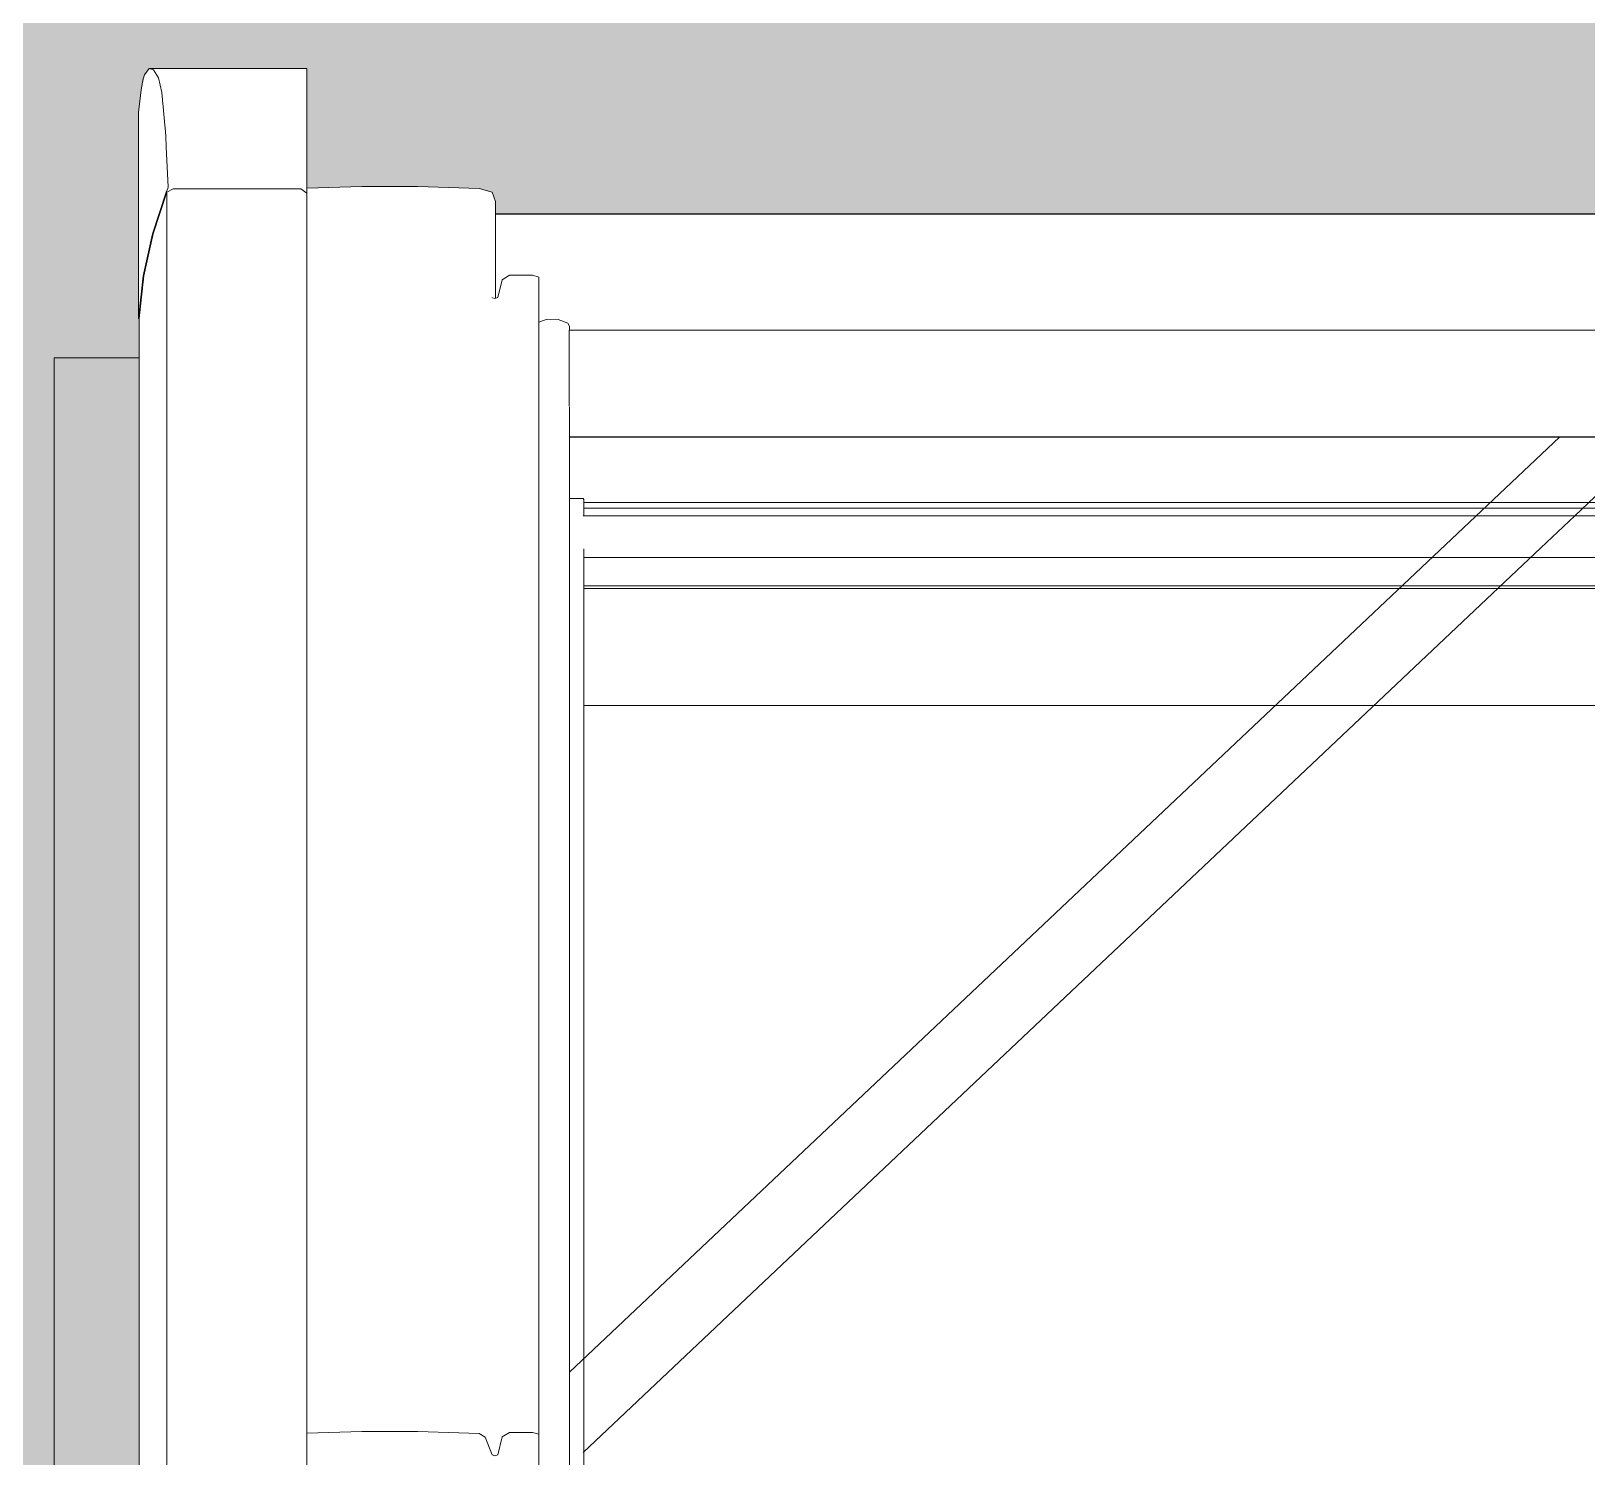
# Model space of a CAD drawing. Header units: metres. Extents: x -208 to 1512, y -277 to 123.
# Drawn here: x 3.7602 to 4.2089, y -2.5162 to -2.1051 of the extents above; entities that cross this region are included whole.
import ezdxf

# ---------------------------------------------------------------- set-up
doc = ezdxf.new("R2010")
doc.units = ezdxf.units.M
doc.header["$MEASUREMENT"] = 0
doc.linetypes.add('Wipeout_Contour', pattern=[1, 0, -1])
doc.layers.add('325 Dachfenster', color=7, linetype='Continuous')
doc.layers.add('330 Dachaufbau', color=7, linetype='Continuous')

# ---------------------------------------------------------------- blocks, each defined once
blk = doc.blocks.new('Dachfläche_17_4', base_point=(-0.00106, 0.07))
at = {"color": 254, "linetype": 'Wipeout_Contour', "lineweight": 0, "ltscale": 20.895429}
blk.add_wipeout([(3.805, -2.1975), (3.805, -2.22224), (5.505, -2.22224), (5.505, -2.1975)], dxfattribs=at).dxf.layer = '330 Dachaufbau'
at = {"layer": '330 Dachaufbau', "linetype": 'Continuous', "lineweight": 0, "true_color": 0x000000}
h = blk.add_hatch(color=18, dxfattribs=at)
h.paths.add_polyline_path([(3.445, -0.4), (3.755, -0.4), (3.755, 0.07), (2.8, 0.07), (2.8, -0.77152), (1.05, -0.77152), (1.05, 0.07), (-0.00106, 0.07), (0.01606, -4.6), (6.325, -4.6), (6.325, -0.82361), (3.445, -0.82361)])
h.paths.add_polyline_path([(3.805, -2.1975), (5.505, -2.1975), (5.505, -3.79873), (3.805, -3.79873)], flags=0)
h.paths.add_polyline_path([(1.075, -3.79873), (1.075, -2.1975), (2.775, -2.1975), (2.775, -3.79873)], flags=0)
at = {"layer": '330 Dachaufbau', "color": 7, "linetype": 'Continuous', "lineweight": 18, "flags": 128}
blk.add_lwpolyline([(5.505, -2.1975), (3.805, -2.1975)], dxfattribs=at)
at = {"color": 254, "linetype": 'Wipeout_Contour', "lineweight": 0, "ltscale": 20.995617}
blk.add_wipeout([(3.805, -2.2576), (3.805, -2.27528), (5.505, -2.27528), (5.505, -2.2576)], dxfattribs=at).dxf.layer = '330 Dachaufbau'
at = {"layer": '330 Dachaufbau', "color": 7, "linetype": 'Continuous', "lineweight": 18, "flags": 128}
blk.add_lwpolyline([(3.805, -2.27528), (5.505, -2.27528)], dxfattribs=at)
at = {"color": 254, "linetype": 'Wipeout_Contour', "lineweight": 0, "ltscale": 20.949564}
blk.add_wipeout([(3.805, -2.22224), (3.805, -2.2576), (5.505, -2.2576), (5.505, -2.22224)], dxfattribs=at).dxf.layer = '330 Dachaufbau'
at = {"layer": '330 Dachaufbau', "color": 7, "linetype": 'Continuous', "lineweight": 18, "flags": 128}
blk.add_lwpolyline([(3.805, -2.1975), (3.805, -3.79873)], dxfattribs=at)
blk = doc.blocks.new('VELUX SlopeRoofBundle[18]_4')
at = {"color": 254, "linetype": 'Wipeout_Contour', "lineweight": 0, "ltscale": 21.564677}
blk.add_wipeout([(3.79192, -2.12203), (3.79115, -2.12852), (3.79115, -2.18793), (3.79245, -2.17569), (3.79245, -2.11886)], dxfattribs=at).dxf.layer = '325 Dachfenster'
at = {"color": 254, "linetype": 'Wipeout_Contour', "lineweight": 0, "ltscale": 18.122239}
blk.add_wipeout([(3.79915, -2.13852), (3.79915, -2.15157), (3.79958, -2.15046), (3.79966, -2.15004)], dxfattribs=at).dxf.layer = '325 Dachfenster'
at = {"color": 254, "linetype": 'Wipeout_Contour', "lineweight": 0, "ltscale": 19.185869}
blk.add_wipeout([(3.91535, -2.19156), (3.91535, -2.20216), (4.51835, -2.20216), (4.51835, -2.19156)], dxfattribs=at).dxf.layer = '325 Dachfenster'
at = {"color": 254, "linetype": 'Wipeout_Contour', "lineweight": 0, "ltscale": 38.303674}
blk.add_wipeout([(3.91535, -2.2132), (3.91545, -2.21347), (3.91545, -2.21425), (4.51825, -2.21425), (4.51825, -2.21347), (4.51835, -2.2132), (4.51835, -2.21235), (3.91535, -2.21235)], dxfattribs=at).dxf.layer = '325 Dachfenster'
at = {"color": 254, "linetype": 'Wipeout_Contour', "lineweight": 0, "ltscale": 19.229514}
blk.add_wipeout([(3.91545, -2.21934), (3.91545, -2.2221), (4.51825, -2.2221), (4.51825, -2.21934)], dxfattribs=at).dxf.layer = '325 Dachfenster'
at = {"color": 254, "linetype": 'Wipeout_Contour', "lineweight": 0, "ltscale": 18.708156}
blk.add_wipeout([(3.85555, -2.50891), (3.83965, -2.50942), (3.83965, -2.69331), (3.85555, -2.69331)], dxfattribs=at).dxf.layer = '325 Dachfenster'
at = {"color": 254, "linetype": 'Wipeout_Contour', "lineweight": 0, "ltscale": 18.871297}
blk.add_wipeout([(3.89115, -2.51053), (3.89115, -2.69331), (3.89315, -2.69331), (3.89315, -2.51569)], dxfattribs=at).dxf.layer = '325 Dachfenster'
at = {"color": 254, "linetype": 'Wipeout_Contour', "lineweight": 0, "ltscale": 25.913303}
blk.add_wipeout([(3.79285, -2.11774), (3.79245, -2.11886), (3.79245, -2.17569), (3.79515, -2.16352), (3.79515, -2.11619), (3.79416, -2.11589)], dxfattribs=at).dxf.layer = '325 Dachfenster'
at = {"color": 254, "linetype": 'Wipeout_Contour', "lineweight": 0, "ltscale": 19.199157}
blk.add_wipeout([(3.91535, -2.20648), (4.51835, -2.20648), (4.51835, -2.20216), (3.91535, -2.20216)], dxfattribs=at).dxf.layer = '325 Dachfenster'
at = {"color": 254, "linetype": 'Wipeout_Contour', "lineweight": 0, "ltscale": 19.21831}
blk.add_wipeout([(3.91545, -2.21425), (3.91545, -2.21531), (4.51825, -2.21531), (4.51825, -2.21425)], dxfattribs=at).dxf.layer = '325 Dachfenster'
at = {"color": 254, "linetype": 'Wipeout_Contour', "lineweight": 0, "ltscale": 19.231936}
blk.add_wipeout([(3.91545, -2.22217), (4.51825, -2.22217), (4.51825, -2.2221), (3.91545, -2.2221)], dxfattribs=at).dxf.layer = '325 Dachfenster'
at = {"color": 254, "linetype": 'Wipeout_Contour', "lineweight": 0, "ltscale": 18.81731}
blk.add_wipeout([(3.88935, -2.50947), (3.87175, -2.50891), (3.87175, -2.69331), (3.88935, -2.69331)], dxfattribs=at).dxf.layer = '325 Dachfenster'
at = {"color": 254, "linetype": 'Wipeout_Contour', "lineweight": 0, "ltscale": 18.866717}
blk.add_wipeout([(3.89395, -2.51591), (3.89395, -2.69331), (3.89475, -2.69331), (3.89475, -2.51562)], dxfattribs=at).dxf.layer = '325 Dachfenster'
at = {"color": 254, "linetype": 'Wipeout_Contour', "lineweight": 0, "ltscale": 34.315709}
blk.add_wipeout([(3.79515, -2.11619), (3.79515, -2.16352), (3.79915, -2.15157), (3.79915, -2.13852), (3.79903, -2.13533), (3.79782, -2.1228), (3.79686, -2.11859), (3.79545, -2.11624)], dxfattribs=at).dxf.layer = '325 Dachfenster'
at = {"color": 254, "linetype": 'Wipeout_Contour', "lineweight": 0, "ltscale": 19.207881}
blk.add_wipeout([(3.91535, -2.20648), (3.91535, -2.2115), (4.51835, -2.2115), (4.51835, -2.20648)], dxfattribs=at).dxf.layer = '325 Dachfenster'
at = {"color": 254, "linetype": 'Wipeout_Contour', "lineweight": 0, "ltscale": 19.219854}
blk.add_wipeout([(3.91545, -2.21531), (3.91545, -2.21595), (4.51825, -2.21595), (4.51825, -2.21531)], dxfattribs=at).dxf.layer = '325 Dachfenster'
at = {"color": 254, "linetype": 'Wipeout_Contour', "lineweight": 0, "ltscale": 18.759559}
blk.add_wipeout([(3.85555, -2.50891), (3.85555, -2.69331), (3.87175, -2.69331), (3.87175, -2.50891)], dxfattribs=at).dxf.layer = '325 Dachfenster'
at = {"color": 254, "linetype": 'Wipeout_Contour', "lineweight": 0, "ltscale": 18.84999}
blk.add_wipeout([(3.88935, -2.50947), (3.88935, -2.69331), (3.89115, -2.69331), (3.89115, -2.51053)], dxfattribs=at).dxf.layer = '325 Dachfenster'
at = {"color": 254, "linetype": 'Wipeout_Contour', "lineweight": 0, "ltscale": 22.479151}
blk.add_wipeout([(3.79416, -2.11589), (3.79515, -2.11619), (3.79545, -2.11624), (3.83965, -2.11624), (3.83965, -2.11589)], dxfattribs=at).dxf.layer = '325 Dachfenster'
at = {"color": 254, "linetype": 'Wipeout_Contour', "lineweight": 0, "ltscale": 17.571061}
blk.add_wipeout([(3.79686, -2.11859), (3.79782, -2.1228), (3.83965, -2.1228), (3.83965, -2.11859)], dxfattribs=at).dxf.layer = '325 Dachfenster'
at = {"color": 254, "linetype": 'Wipeout_Contour', "lineweight": 0, "ltscale": 18.170829}
blk.add_wipeout([(3.83965, -2.50942), (3.85555, -2.50891), (3.85555, -2.17519), (3.83965, -2.1757)], dxfattribs=at).dxf.layer = '325 Dachfenster'
at = {"color": 254, "linetype": 'Wipeout_Contour', "lineweight": 0, "ltscale": 19.212986}
blk.add_wipeout([(3.91535, -2.2115), (3.91535, -2.21235), (4.51835, -2.21235), (4.51835, -2.2115)], dxfattribs=at).dxf.layer = '325 Dachfenster'
at = {"color": 254, "linetype": 'Wipeout_Contour', "lineweight": 0, "ltscale": 19.224429}
blk.add_wipeout([(3.91545, -2.21934), (4.51825, -2.21934), (4.51825, -2.21666), (3.91545, -2.21666)], dxfattribs=at).dxf.layer = '325 Dachfenster'
at = {"color": 254, "linetype": 'Wipeout_Contour', "lineweight": 0, "ltscale": 18.864058}
blk.add_wipeout([(3.89315, -2.51569), (3.89315, -2.69331), (3.89395, -2.69331), (3.89395, -2.51591)], dxfattribs=at).dxf.layer = '325 Dachfenster'
at = {"color": 254, "linetype": 'Wipeout_Contour', "lineweight": 0, "ltscale": 17.554641}
blk.add_wipeout([(3.83965, -2.11624), (3.79545, -2.11624), (3.79686, -2.11859), (3.83965, -2.11859)], dxfattribs=at).dxf.layer = '325 Dachfenster'
at = {"color": 254, "linetype": 'Wipeout_Contour', "lineweight": 0, "ltscale": 17.584329}
blk.add_wipeout([(3.79782, -2.1228), (3.79903, -2.13533), (3.83965, -2.13533), (3.83965, -2.1228)], dxfattribs=at).dxf.layer = '325 Dachfenster'
at = {"color": 254, "linetype": 'Wipeout_Contour', "lineweight": 0, "ltscale": 19.221111}
blk.add_wipeout([(3.91545, -2.21595), (3.91545, -2.21666), (4.51825, -2.21666), (4.51825, -2.21595)], dxfattribs=at).dxf.layer = '325 Dachfenster'
at = {"color": 254, "linetype": 'Wipeout_Contour', "lineweight": 0, "ltscale": 18.879069}
blk.add_wipeout([(3.89475, -2.51562), (3.89475, -2.69331), (3.89605, -2.69331), (3.89605, -2.51046)], dxfattribs=at).dxf.layer = '325 Dachfenster'
at = {"layer": '325 Dachfenster', "linetype": 'Continuous', "lineweight": 0, "flags": 128}
blk.add_lwpolyline([(3.79416, -2.11589), (3.83965, -2.11589)], dxfattribs=at)
at = {"color": 254, "linetype": 'Wipeout_Contour', "lineweight": 0, "ltscale": 18.328119}
blk.add_wipeout([(3.89315, -2.18197), (3.89115, -2.17681), (3.89115, -2.51053), (3.89315, -2.51569)], dxfattribs=at).dxf.layer = '325 Dachfenster'
at = {"color": 254, "linetype": 'Wipeout_Contour', "lineweight": 0, "ltscale": 18.872382}
blk.add_wipeout([(3.89605, -2.51046), (3.89605, -2.69331), (3.89815, -2.69331), (3.89815, -2.50919)], dxfattribs=at).dxf.layer = '325 Dachfenster'
at = {"color": 254, "linetype": 'Wipeout_Contour', "lineweight": 0, "ltscale": 18.283016}
blk.add_wipeout([(3.87175, -2.17519), (3.87175, -2.50891), (3.88935, -2.50947), (3.88935, -2.17575)], dxfattribs=at).dxf.layer = '325 Dachfenster'
at = {"color": 254, "linetype": 'Wipeout_Contour', "lineweight": 0, "ltscale": 18.341653}
blk.add_wipeout([(3.89395, -2.18222), (3.89395, -2.51591), (3.89475, -2.51562), (3.89475, -2.18194)], dxfattribs=at).dxf.layer = '325 Dachfenster'
at = {"color": 254, "linetype": 'Wipeout_Contour', "lineweight": 0, "ltscale": 18.883601}
blk.add_wipeout([(3.89815, -2.50919), (3.89815, -2.69331), (3.90475, -2.69331), (3.90475, -2.50919)], dxfattribs=at).dxf.layer = '325 Dachfenster'
at = {"color": 254, "linetype": 'Wipeout_Contour', "lineweight": 0, "ltscale": 18.225092}
blk.add_wipeout([(3.85555, -2.17519), (3.85555, -2.50891), (3.87175, -2.50891), (3.87175, -2.17519)], dxfattribs=at).dxf.layer = '325 Dachfenster'
at = {"color": 254, "linetype": 'Wipeout_Contour', "lineweight": 0, "ltscale": 18.31599}
blk.add_wipeout([(3.88935, -2.50947), (3.89115, -2.51053), (3.89115, -2.17681), (3.88935, -2.17575)], dxfattribs=at).dxf.layer = '325 Dachfenster'
at = {"color": 254, "linetype": 'Wipeout_Contour', "lineweight": 0, "ltscale": 18.898848}
blk.add_wipeout([(3.90475, -2.50919), (3.90475, -2.69331), (3.90665, -2.69331), (3.90665, -2.50968)], dxfattribs=at).dxf.layer = '325 Dachfenster'
at = {"color": 254, "linetype": 'Wipeout_Contour', "lineweight": 0, "ltscale": 17.767024}
blk.add_wipeout([(3.83965, -2.15039), (3.83965, -2.1757), (3.85555, -2.17519), (3.85555, -2.14987)], dxfattribs=at).dxf.layer = '325 Dachfenster'
at = {"color": 254, "linetype": 'Wipeout_Contour', "lineweight": 0, "ltscale": 27.514849}
blk.add_wipeout([(3.89315, -2.51569), (3.89395, -2.51591), (3.89395, -2.18222), (3.89325, -2.18204), (3.89325, -2.182), (3.89315, -2.18197)], dxfattribs=at).dxf.layer = '325 Dachfenster'
at = {"layer": '325 Dachfenster', "linetype": 'Continuous', "lineweight": 0, "flags": 128}
blk.add_lwpolyline([(3.89115, -2.51053), (3.88935, -2.50947)], dxfattribs=at)
at = {"color": 254, "linetype": 'Wipeout_Contour', "lineweight": 0, "ltscale": 22.304183}
blk.add_wipeout([(3.79903, -2.13533), (3.79915, -2.13852), (3.79966, -2.15004), (3.83965, -2.15004), (3.83965, -2.13533)], dxfattribs=at).dxf.layer = '325 Dachfenster'
at = {"color": 254, "linetype": 'Wipeout_Contour', "lineweight": 0, "ltscale": 17.827416}
blk.add_wipeout([(3.85555, -2.17519), (3.87175, -2.17519), (3.87175, -2.14987), (3.85555, -2.14987)], dxfattribs=at).dxf.layer = '325 Dachfenster'
at = {"color": 254, "linetype": 'Wipeout_Contour', "lineweight": 0, "ltscale": 18.336106}
blk.add_wipeout([(3.89475, -2.18194), (3.89475, -2.51562), (3.89605, -2.51046), (3.89605, -2.17678)], dxfattribs=at).dxf.layer = '325 Dachfenster'
at = {"layer": '325 Dachfenster', "linetype": 'Continuous', "lineweight": 0, "flags": 128}
for points in [[(3.89315, -2.51569), (3.89115, -2.51053)], [(3.89395, -2.51591), (3.89315, -2.51569)], [(3.89475, -2.51562), (3.89395, -2.51591)]]:
    blk.add_lwpolyline(points, dxfattribs=at)
at = {"color": 254, "linetype": 'Wipeout_Contour', "lineweight": 0, "ltscale": 63.251714}
blk.add_wipeout([(3.79115, -2.18793), (3.79135, -2.18808), (3.79135, -2.18793), (3.79265, -2.17569), (3.79535, -2.16352), (3.79935, -2.15157), (3.80115, -2.15061), (3.83795, -2.15061), (3.83965, -2.15186), (3.83965, -2.15046), (3.79958, -2.15046), (3.79915, -2.15157), (3.79515, -2.16352), (3.79245, -2.17569)], dxfattribs=at).dxf.layer = '325 Dachfenster'
at = {"color": 254, "linetype": 'Wipeout_Contour', "lineweight": 0, "ltscale": 18.338233}
blk.add_wipeout([(3.89815, -2.1755), (3.89605, -2.17678), (3.89605, -2.51046), (3.89815, -2.50919)], dxfattribs=at).dxf.layer = '325 Dachfenster'
at = {"color": 254, "linetype": 'Wipeout_Contour', "lineweight": 0, "ltscale": 17.64901}
blk.add_wipeout([(3.79958, -2.15046), (3.83965, -2.15046), (3.83965, -2.15004), (3.79966, -2.15004)], dxfattribs=at).dxf.layer = '325 Dachfenster'
at = {"color": 254, "linetype": 'Wipeout_Contour', "lineweight": 0, "ltscale": 17.539782}
blk.add_wipeout([(3.89315, -2.1515), (3.89115, -2.17681), (3.89315, -2.1819), (3.89415, -2.15426)], dxfattribs=at).dxf.layer = '325 Dachfenster'
at = {"color": 254, "linetype": 'Wipeout_Contour', "lineweight": 0, "ltscale": 23.006705}
blk.add_wipeout([(3.79135, -2.18793), (3.79135, -2.75824), (3.79245, -2.74788), (3.79265, -2.74698), (3.79265, -2.17569)], dxfattribs=at).dxf.layer = '325 Dachfenster'
at = {"color": 254, "linetype": 'Wipeout_Contour', "lineweight": 0, "ltscale": 18.353132}
blk.add_wipeout([(3.90475, -2.1755), (3.89815, -2.1755), (3.89815, -2.50919), (3.90475, -2.50919)], dxfattribs=at).dxf.layer = '325 Dachfenster'
at = {"layer": '325 Dachfenster', "linetype": 'Continuous', "lineweight": 0, "flags": 128}
for points in [[(3.89605, -2.51046), (3.89475, -2.51562)], [(3.89815, -2.50919), (3.89605, -2.51046)]]:
    blk.add_lwpolyline(points, dxfattribs=at)
at = {"color": 254, "linetype": 'Wipeout_Contour', "lineweight": 0, "ltscale": 13.635432}
blk.add_wipeout([(3.89315, -2.1515), (3.88935, -2.17575), (3.89115, -2.17681)], dxfattribs=at).dxf.layer = '325 Dachfenster'
at = {"color": 254, "linetype": 'Wipeout_Contour', "lineweight": 0, "ltscale": 22.921876}
blk.add_wipeout([(3.79265, -2.17569), (3.79265, -2.74698), (3.79515, -2.73571), (3.79535, -2.73511), (3.79535, -2.16352)], dxfattribs=at).dxf.layer = '325 Dachfenster'
at = {"color": 254, "linetype": 'Wipeout_Contour', "lineweight": 0, "ltscale": 18.367253}
blk.add_wipeout([(3.90475, -2.1755), (3.90475, -2.50919), (3.90665, -2.50968), (3.90665, -2.176)], dxfattribs=at).dxf.layer = '325 Dachfenster'
at = {"layer": '325 Dachfenster', "linetype": 'Continuous', "lineweight": 0, "flags": 128}
for points in [[(3.79115, -2.12852), (3.79115, -2.18793)], [(3.79115, -2.18793), (3.79135, -2.18808)], [(3.79135, -2.18793), (3.79135, -2.75824)]]:
    blk.add_lwpolyline(points, dxfattribs=at)
at = {"color": 254, "linetype": 'Wipeout_Contour', "lineweight": 0, "ltscale": 22.884435}
blk.add_wipeout([(3.79535, -2.73511), (3.79915, -2.72376), (3.79935, -2.72323), (3.79935, -2.15157), (3.79535, -2.16352)], dxfattribs=at).dxf.layer = '325 Dachfenster'
at = {"color": 254, "linetype": 'Wipeout_Contour', "lineweight": 0, "ltscale": 17.885074}
blk.add_wipeout([(3.88935, -2.15044), (3.87175, -2.14987), (3.87175, -2.17519), (3.88935, -2.17575)], dxfattribs=at).dxf.layer = '325 Dachfenster'
at = {"color": 254, "linetype": 'Wipeout_Contour', "lineweight": 0, "ltscale": 32.958946}
blk.add_wipeout([(3.89415, -2.15426), (3.89315, -2.1819), (3.89318, -2.18198), (3.89325, -2.182), (3.89325, -2.18204), (3.89395, -2.18222), (3.89415, -2.18215)], dxfattribs=at).dxf.layer = '325 Dachfenster'
at = {"color": 254, "linetype": 'Wipeout_Contour', "lineweight": 0, "ltscale": 67.459716}
blk.add_wipeout([(4.52705, -2.18441), (3.90665, -2.18441), (3.90665, -2.18898), (3.90905, -2.18816), (3.91215, -2.18823), (3.91495, -2.18936), (3.91545, -2.19021), (3.91545, -2.19134), (4.51825, -2.19134), (4.51825, -2.19021), (4.51875, -2.18936), (4.52155, -2.18823), (4.52465, -2.18816), (4.52705, -2.18898)], dxfattribs=at).dxf.layer = '325 Dachfenster'
at = {"color": 254, "linetype": 'Wipeout_Contour', "lineweight": 0, "ltscale": 28.736832}
blk.add_wipeout([(3.80115, -2.15061), (3.79935, -2.15157), (3.79935, -2.72323), (3.7996, -2.72258), (3.79969, -2.72249), (3.80115, -2.72249)], dxfattribs=at).dxf.layer = '325 Dachfenster'
at = {"color": 254, "linetype": 'Wipeout_Contour', "lineweight": 0, "ltscale": 13.620561}
blk.add_wipeout([(3.88935, -2.15044), (3.88935, -2.17575), (3.89315, -2.1515)], dxfattribs=at).dxf.layer = '325 Dachfenster'
at = {"color": 254, "linetype": 'Wipeout_Contour', "lineweight": 0, "ltscale": 18.606987}
blk.add_wipeout([(3.90665, -2.18898), (3.90665, -2.69331), (3.90905, -2.69331), (3.90905, -2.18816)], dxfattribs=at).dxf.layer = '325 Dachfenster'
at = {"color": 254, "linetype": 'Wipeout_Contour', "lineweight": 0, "ltscale": 19.174991}
blk.add_wipeout([(3.91535, -2.19156), (4.51835, -2.19156), (4.51835, -2.19134), (3.91535, -2.19134)], dxfattribs=at).dxf.layer = '325 Dachfenster'
at = {"layer": '325 Dachfenster', "linetype": 'Continuous', "lineweight": 0, "flags": 128}
for points in [[(3.89415, -2.15426), (3.89315, -2.1515)], [(3.90665, -2.50968), (3.90475, -2.50919), (3.89815, -2.50919)]]:
    blk.add_lwpolyline(points, dxfattribs=at)
at = {"color": 254, "linetype": 'Wipeout_Contour', "lineweight": 0, "ltscale": 18.317075}
blk.add_wipeout([(3.80115, -2.72249), (3.83795, -2.72249), (3.83795, -2.15061), (3.80115, -2.15061)], dxfattribs=at).dxf.layer = '325 Dachfenster'
at = {"color": 254, "linetype": 'Wipeout_Contour', "lineweight": 0, "ltscale": 19.130181}
blk.add_wipeout([(3.89415, -2.16985), (4.53955, -2.16985), (4.53955, -2.1579), (3.89415, -2.1579)], dxfattribs=at).dxf.layer = '325 Dachfenster'
at = {"color": 254, "linetype": 'Wipeout_Contour', "lineweight": 0, "ltscale": 17.686379}
blk.add_wipeout([(3.89115, -2.17681), (3.89315, -2.18197), (3.89318, -2.18198), (3.89315, -2.1819)], dxfattribs=at).dxf.layer = '325 Dachfenster'
at = {"color": 254, "linetype": 'Wipeout_Contour', "lineweight": 0, "ltscale": 18.615447}
blk.add_wipeout([(3.90905, -2.18816), (3.90905, -2.69331), (3.91215, -2.69331), (3.91215, -2.18823)], dxfattribs=at).dxf.layer = '325 Dachfenster'
at = {"color": 254, "linetype": 'Wipeout_Contour', "lineweight": 0, "ltscale": 34.306775}
blk.add_wipeout([(3.91495, -2.18936), (3.91495, -2.69331), (3.91545, -2.69331), (3.91545, -2.21347), (3.91535, -2.2132), (3.91535, -2.19134), (3.91545, -2.19134), (3.91545, -2.19021)], dxfattribs=at).dxf.layer = '325 Dachfenster'
at = {"layer": '325 Dachfenster', "linetype": 'Continuous', "lineweight": 0, "flags": 128}
for points in [[(3.79115, -2.12852), (3.79192, -2.12203), (3.79245, -2.11886), (3.79285, -2.11774), (3.79416, -2.11589), (3.79515, -2.11619), (3.79545, -2.11624), (3.79686, -2.11859), (3.79782, -2.1228), (3.79903, -2.13533), (3.79915, -2.13852), (3.79966, -2.15004)], [(3.79958, -2.15046), (3.79915, -2.15157), (3.79515, -2.16352), (3.79245, -2.17569), (3.79115, -2.18793)], [(3.79135, -2.18793), (3.79265, -2.17569), (3.79535, -2.16352), (3.79935, -2.15157)], [(3.79935, -2.15157), (3.80115, -2.15061)], [(3.79935, -2.15157), (3.79935, -2.72323)], [(3.79958, -2.15046), (3.79966, -2.15004)], [(3.90905, -2.18816), (3.90665, -2.18898)]]:
    blk.add_lwpolyline(points, dxfattribs=at)
at = {"color": 254, "linetype": 'Wipeout_Contour', "lineweight": 0, "ltscale": 18.379515}
blk.add_wipeout([(3.83795, -2.15061), (3.83795, -2.72249), (3.83965, -2.72249), (3.83965, -2.15186)], dxfattribs=at).dxf.layer = '325 Dachfenster'
at = {"color": 254, "linetype": 'Wipeout_Contour', "lineweight": 0, "ltscale": 19.118193}
blk.add_wipeout([(3.89415, -2.15783), (3.89415, -2.1579), (4.53955, -2.1579), (4.53955, -2.15783)], dxfattribs=at).dxf.layer = '325 Dachfenster'
at = {"color": 254, "linetype": 'Wipeout_Contour', "lineweight": 0, "ltscale": 76.476663}
blk.add_wipeout([(3.89415, -2.16985), (3.89415, -2.18215), (3.89475, -2.18194), (3.89605, -2.17678), (3.89815, -2.1755), (3.90475, -2.1755), (3.90665, -2.176), (3.90665, -2.18441), (4.52705, -2.18441), (4.52705, -2.176), (4.52895, -2.1755), (4.53555, -2.1755), (4.53765, -2.17678), (4.53895, -2.18194), (4.53955, -2.18215), (4.53955, -2.16985)], dxfattribs=at).dxf.layer = '325 Dachfenster'
at = {"color": 254, "linetype": 'Wipeout_Contour', "lineweight": 0, "ltscale": 18.626906}
blk.add_wipeout([(3.91215, -2.18823), (3.91215, -2.69331), (3.91495, -2.69331), (3.91495, -2.18936)], dxfattribs=at).dxf.layer = '325 Dachfenster'
at = {"layer": '325 Dachfenster', "linetype": 'Continuous', "lineweight": 0, "flags": 128}
for points in [[(3.83965, -2.15004), (3.83965, -2.13533), (3.83965, -2.1228), (3.83965, -2.11859), (3.83965, -2.11624), (3.83965, -2.11589)], [(3.80115, -2.15061), (3.83795, -2.15061)], [(3.83795, -2.15061), (3.83965, -2.15186)], [(3.89315, -2.1515), (3.88935, -2.15044), (3.87175, -2.14987), (3.85555, -2.14987), (3.83965, -2.15039)], [(3.83965, -2.15046), (3.83965, -2.15004)], [(3.83965, -2.15186), (3.83965, -2.15046)], [(3.83965, -2.15186), (3.83965, -2.72249)], [(3.89415, -2.18215), (3.89415, -2.15426)], [(3.89415, -2.15783), (4.53955, -2.15783)], [(3.89605, -2.17678), (3.89815, -2.1755)], [(3.89815, -2.1755), (3.90475, -2.1755), (3.90665, -2.176)], [(3.90665, -2.176), (3.90665, -2.50968), (3.90665, -2.69331)], [(3.89475, -2.18194), (3.89605, -2.17678)], [(3.89318, -2.18198), (3.89315, -2.1819)], [(3.89325, -2.182), (3.89325, -2.18204)], [(3.89325, -2.18204), (3.89395, -2.18222)], [(3.89395, -2.18222), (3.89475, -2.18194)], [(3.91215, -2.18823), (3.90905, -2.18816)], [(3.91495, -2.18936), (3.91215, -2.18823)], [(3.91545, -2.19021), (3.91495, -2.18936)], [(3.91535, -2.19134), (3.91535, -2.19156)], [(3.91535, -2.19134), (4.51835, -2.19134)], [(3.91535, -2.19156), (3.91535, -2.20216), (3.91535, -2.20648), (3.91535, -2.2115), (3.91535, -2.21235), (3.91535, -2.2132)], [(3.91545, -2.19021), (3.91545, -2.19134)], [(3.88935, -2.50947), (3.87175, -2.50891), (3.85555, -2.50891), (3.83965, -2.50942)]]:
    blk.add_lwpolyline(points, dxfattribs=at)
at = {"color": 254, "linetype": 'Wipeout_Contour', "lineweight": 0, "ltscale": 14.147473}
blk.add_wipeout([(3.91545, -2.22217), (3.91545, -2.49183), (4.20098, -2.22217)], dxfattribs=at).dxf.layer = '325 Dachfenster'
at = {"color": 254, "linetype": 'Wipeout_Contour', "lineweight": 0, "ltscale": 39.552354}
blk.add_wipeout([(3.91545, -2.51658), (4.10259, -2.69331), (4.33111, -2.69331), (4.51825, -2.51658), (4.51825, -2.49183), (4.23273, -2.22217), (4.20098, -2.22217), (3.91545, -2.49183)], dxfattribs=at).dxf.layer = '325 Dachfenster'
at = {"layer": '325 Dachfenster', "linetype": 'Continuous', "lineweight": 0, "flags": 128}
for points in [[(3.91545, -2.21347), (3.91545, -2.69331)], [(3.91545, -2.2221), (4.51825, -2.2221)], [(4.20098, -2.22217), (3.91545, -2.49183)], [(3.91545, -2.22217), (4.51825, -2.22217)], [(4.21685, -2.23405), (4.2054, -2.24487), (4.19566, -2.25406), (3.91942, -2.51496)], [(3.91545, -2.23992), (3.91935, -2.23992)], [(3.91935, -2.23992), (3.91955, -2.24013)], [(3.91955, -2.24013), (3.91955, -2.24487)], [(3.91955, -2.24098), (4.51415, -2.24098)], [(3.91955, -2.24268), (4.51415, -2.24268)], [(3.91942, -2.24487), (4.51429, -2.24487)], [(3.91955, -2.25435), (3.91955, -2.69331)], [(3.91955, -2.25689), (4.51415, -2.25689)], [(3.91955, -2.26502), (4.51415, -2.26502)], [(3.91955, -2.2658), (4.51415, -2.2658)], [(3.91955, -2.29953), (4.51415, -2.29953)]]:
    blk.add_lwpolyline(points, dxfattribs=at)
blk = doc.blocks.new('Dachfläche_34_4', base_point=(5.54685, -2.19932))
at = {"layer": '325 Dachfenster', "color": 7, "linetype": 'Continuous', "lineweight": 13, "true_color": 0xf4f4f4, "flags": 128}
for points in [[(3.76685, -2.19932), (3.79135, -2.19932)], [(3.76685, -4.55782), (3.76685, -2.19932)], [(4.51415, -2.31926), (3.91955, -2.31926)], [(3.91955, -2.3636), (4.51415, -2.3636)]]:
    blk.add_lwpolyline(points, dxfattribs=at)
at = {"layer": '325 Dachfenster', "linetype": 'Continuous', "lineweight": 0}
blk.add_blockref('VELUX SlopeRoofBundle[18]_4', (0, 0), dxfattribs=at)

msp = doc.modelspace()

# ---------------------------------------------------------------- block references
at = {"layer": '330 Dachaufbau', "color": 7, "linetype": 'Continuous', "lineweight": 18}
msp.add_blockref('Dachfläche_17_4', (-0.00106, 0.07), dxfattribs=at)

# ---------------------------------------------------------------- next in the draw order: block references
at = {"layer": '325 Dachfenster', "color": 7, "linetype": 'Continuous', "lineweight": 13, "true_color": 0xf4f4f4}
msp.add_blockref('Dachfläche_34_4', (5.54685, -2.19932), dxfattribs=at)

doc.saveas('drawing.dxf')
